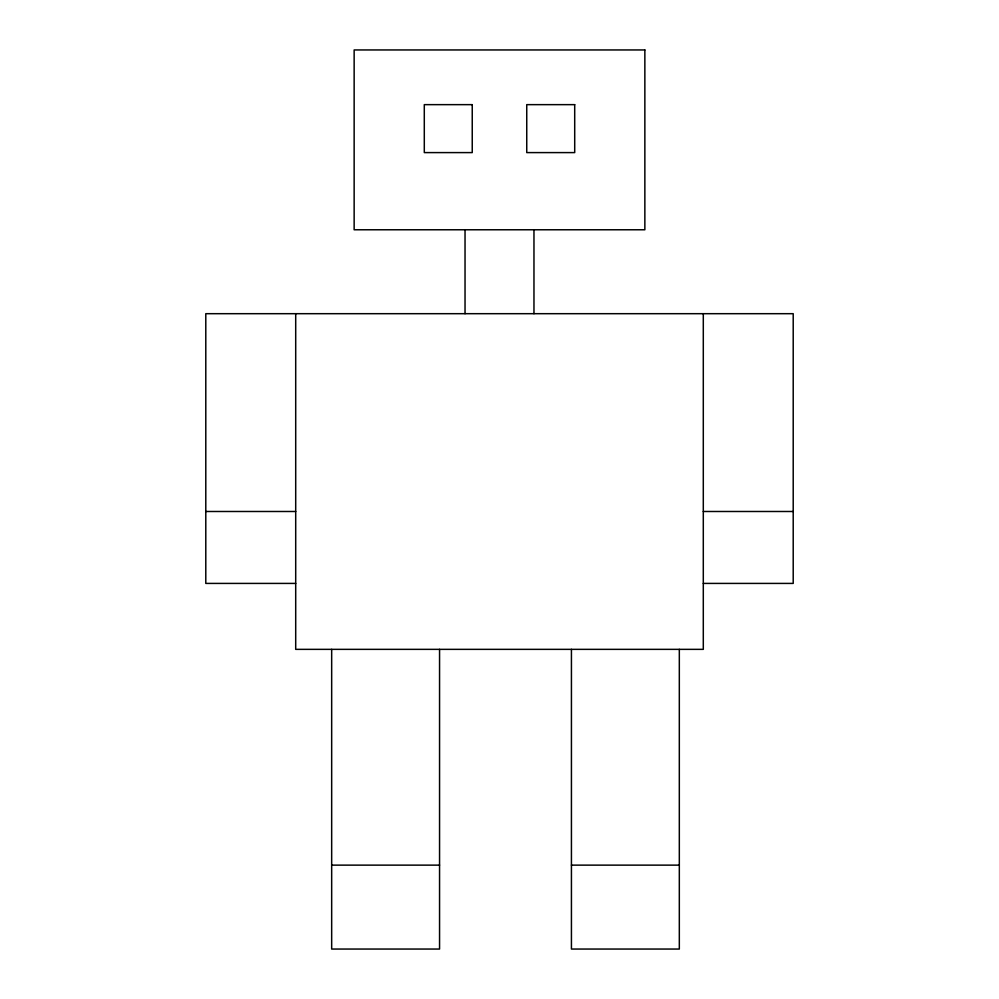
<?xml version="1.0" encoding="UTF-8"?>
<svg xmlns="http://www.w3.org/2000/svg" width="999" height="999" viewBox="0 0 999 999"><rect width="100%" height="100%" fill="white"/><g stroke="black" fill="none" stroke-linecap="round" stroke-linejoin="round"><path stroke-width="1.5" d="M205.794 511.488L295.704 511.488M703.296 511.488L793.206 511.488M295.704 583.416L205.794 583.416L205.794 313.686L793.206 313.686L793.206 583.416L703.296 583.416M331.668 865.134L439.56 865.134M571.428 865.134L679.32 865.134M703.296 313.686L703.296 649.35L295.704 649.35L295.704 313.686M679.32 649.35L679.32 949.05L571.428 949.05L571.428 649.35M533.966 229.77L533.966 313.686M465.034 229.77L465.034 313.686M439.56 649.35L439.56 949.05L331.668 949.05L331.668 649.35M644.855 49.95L354.146 49.95L354.146 229.77L644.855 229.77L644.855 49.95M472.24 104.645L424.288 104.645L424.3 152.597L472.24 152.597L472.24 104.645M574.7 104.645L526.748 104.645L526.748 152.597L574.712 152.597L574.7 104.645"/></g></svg>
